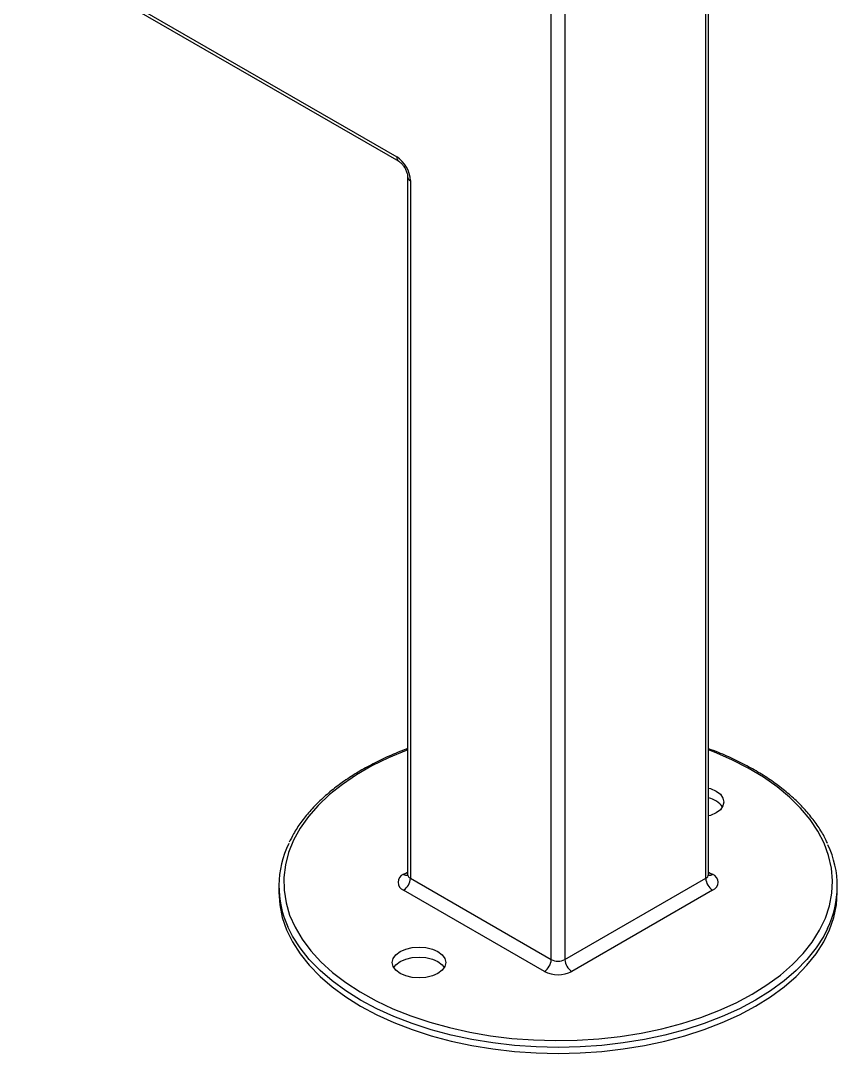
# Model space of a CAD drawing. Header units: millimetres. Extents: x -6549 to -609, y -17178 to -12978.
# Drawn here: x -1771.1 to -1602.9, y -15608.6 to -15395.9 of the extents above; entities that cross this region are included whole.
import ezdxf

# ---------------------------------------------------------------- set-up
doc = ezdxf.new("R2010")
doc.units = ezdxf.units.MM

# ---------------------------------------------------------------- blocks, each defined once
blk = doc.blocks.new('izometria')
for p, q in [((-8607.92, -13879.18), (-8607.92, -13184.3)), ((-8608.51, -13880), (-8608.51, -13185.12)), ((-8640.33, -13896.73), (-8640.33, -13201.86)), ((-8637.5, -13201.86), (-8637.5, -13896.73)), ((-8749.58, -13687.36), (-8671.74, -13732.3)), ((-8748.28, -13687.44), (-8672.15, -13731.39)), ((-8669.91, -13735.47), (-8669.91, -13879.18)), ((-8669.32, -13736.28), (-8669.32, -13880)), ((-8670.74, -13879.18), (-8669.91, -13878.7)), ((-8669.32, -13880), (-8640.33, -13896.73)), ((-8637.5, -13896.73), (-8608.51, -13880)), ((-8607.92, -13878.7), (-8607.1, -13879.18)), ((-8696.42, -13881.63), (-8696.42, -13882.85)), ((-8581.42, -13882.85), (-8581.42, -13881.63)), ((-8641.74, -13899.18), (-8670.74, -13882.45)), ((-8607.1, -13882.45), (-8636.09, -13899.18))]:
    blk.add_line(p, q)
at = {"flags": 128}
for points in [[(-8669.91, -13853.54), (-8670.19, -13853.65), (-8673.83, -13855.17), (-8677.25, -13856.85), (-8680.42, -13858.68), (-8683.34, -13860.66), (-8685.97, -13862.76), (-8688.31, -13864.97), (-8690.33, -13867.29), (-8692.03, -13869.69), (-8693.39, -13872.16), (-8694.41, -13874.69), (-8695.08, -13877.25), (-8695.39, -13879.84), (-8695.35, -13882.43), (-8694.94, -13885.02), (-8694.19, -13887.57), (-8693.08, -13890.09), (-8691.64, -13892.54), (-8689.86, -13894.92), (-8687.75, -13897.21), (-8685.34, -13899.4), (-8682.64, -13901.47), (-8679.65, -13903.41), (-8676.41, -13905.21), (-8672.94, -13906.85), (-8669.25, -13908.33), (-8665.36, -13909.64), (-8661.31, -13910.76), (-8657.12, -13911.69), (-8652.81, -13912.43), (-8648.42, -13912.96), (-8643.96, -13913.3), (-8639.48, -13913.43), (-8634.99, -13913.35), (-8630.52, -13913.07), (-8626.11, -13912.58), (-8621.78, -13911.89), (-8617.55, -13911.01), (-8613.47, -13909.93), (-8609.54, -13908.67), (-8605.8, -13907.24), (-8602.26, -13905.64), (-8598.96, -13903.88), (-8598.96, -13903.88)], [(-8598.96, -13903.88), (-8595.92, -13901.97), (-8593.14, -13899.93), (-8590.65, -13897.77), (-8588.47, -13895.5), (-8586.61, -13893.14), (-8585.08, -13890.71), (-8583.89, -13888.21), (-8583.04, -13885.66), (-8582.55, -13883.08), (-8582.42, -13880.49), (-8582.64, -13877.9), (-8583.22, -13875.33), (-8584.15, -13872.79), (-8585.43, -13870.3), (-8587.04, -13867.88), (-8588.99, -13865.54), (-8591.25, -13863.3), (-8593.81, -13861.17), (-8596.65, -13859.17), (-8599.77, -13857.3), (-8603.13, -13855.57), (-8606.71, -13854.01), (-8607.92, -13853.54)], [(-8607.92, -13861.41), (-8607.53, -13861.53), (-8606.39, -13862.04), (-8605.51, -13862.69), (-8604.97, -13863.46), (-8604.78, -13864.28), (-8604.97, -13865.1), (-8605.51, -13865.87), (-8606.39, -13866.53)], [(-8606.39, -13866.53), (-8607.53, -13867.03), (-8607.92, -13867.15)], [(-8696.42, -13882.85), (-8696.24, -13885.46), (-8695.71, -13888.05), (-8694.83, -13890.6), (-8693.6, -13893.11), (-8692.04, -13895.56), (-8690.15, -13897.92), (-8687.94, -13900.2), (-8685.43, -13902.37), (-8682.64, -13904.41), (-8679.57, -13906.33), (-8676.26, -13908.09), (-8672.71, -13909.71), (-8668.96, -13911.16), (-8665.02, -13912.43), (-8660.92, -13913.52), (-8656.68, -13914.42), (-8652.34, -13915.13), (-8647.91, -13915.64), (-8643.43, -13915.95), (-8638.92, -13916.05), (-8634.4, -13915.95), (-8629.92, -13915.64), (-8625.49, -13915.13), (-8621.15, -13914.42), (-8616.91, -13913.52), (-8612.81, -13912.43), (-8608.87, -13911.16), (-8605.12, -13909.71), (-8601.57, -13908.09), (-8598.26, -13906.33), (-8595.19, -13904.41), (-8592.4, -13902.37), (-8589.89, -13900.2), (-8587.68, -13897.92), (-8585.79, -13895.56), (-8584.23, -13893.11), (-8583, -13890.6), (-8582.12, -13888.05), (-8581.59, -13885.46), (-8581.42, -13882.85)], [(-8598.26, -13905.1), (-8601.57, -13906.87), (-8605.12, -13908.48), (-8608.87, -13909.93), (-8612.81, -13911.21), (-8616.91, -13912.3), (-8621.15, -13913.2), (-8625.49, -13913.91), (-8629.92, -13914.41), (-8634.4, -13914.72), (-8638.92, -13914.82), (-8643.43, -13914.72), (-8647.91, -13914.41), (-8652.34, -13913.91), (-8656.68, -13913.2), (-8660.92, -13912.3), (-8665.02, -13911.21), (-8668.96, -13909.93), (-8672.71, -13908.48), (-8676.26, -13906.87), (-8679.57, -13905.1), (-8682.64, -13903.19), (-8685.43, -13901.14), (-8687.94, -13898.97), (-8690.15, -13896.7), (-8692.04, -13894.33), (-8693.6, -13891.89), (-8694.55, -13890.02)], [(-8583.42, -13890.32), (-8584.23, -13891.89), (-8585.79, -13894.33), (-8587.68, -13896.7), (-8589.89, -13898.97), (-8592.4, -13901.14), (-8595.19, -13903.19), (-8598.26, -13905.1)], [(-8663.66, -13899.59), (-8664.8, -13900.09), (-8666.13, -13900.41), (-8667.55, -13900.52), (-8668.98, -13900.41), (-8670.3, -13900.09), (-8671.44, -13899.59), (-8672.32, -13898.93), (-8672.87, -13898.17), (-8673.05, -13897.34), (-8672.87, -13896.52), (-8672.32, -13895.76), (-8671.44, -13895.1), (-8670.3, -13894.6), (-8668.98, -13894.28), (-8667.55, -13894.17), (-8666.13, -13894.28), (-8664.8, -13894.6), (-8663.66, -13895.1), (-8662.79, -13895.76), (-8662.24, -13896.52), (-8662.05, -13897.34), (-8662.24, -13898.17), (-8662.79, -13898.93), (-8663.66, -13899.59)], [(-8672.76, -13898.37), (-8672.32, -13897.8), (-8671.44, -13897.14), (-8670.3, -13896.64), (-8668.98, -13896.32), (-8667.55, -13896.21), (-8666.13, -13896.32), (-8664.8, -13896.64), (-8663.66, -13897.14), (-8662.79, -13897.8), (-8662.35, -13898.37)]]:
    blk.add_lwpolyline(points, dxfattribs=at)
for centre, radius, start, end in [((-8675.46, -13736.56), 6.15, 2.6055, 57.3945), ((-8671.15, -13731.48), 1.01, 174.3804, 234.2923), ((-8668.91, -13735.37), 1.01, 185.7147, 245.6231), ((-8608.94, -13868.15), 4.81, 36.3432, 77.7904), ((-8676.44, -13881.62), 19.96, 153.8826, 204.8645), ((-8601.39, -13881.63), 19.96, 334.198, 25.3865), ((-8670.12, -13880.81), 1.75, 110.7831, 249.2168), ((-8670.12, -13878.28), 1.09, 235.5955, 281.3594), ((-8672.39, -13879.86), 3.07, 302.6051, 357.3948), ((-8668.91, -13879.08), 1.01, 185.6946, 245.6253), ((-8608.93, -13879.08), 1.01, 294.3768, 354.3038), ((-8605.44, -13879.86), 3.07, 182.6048, 237.395), ((-8607.71, -13878.28), 1.09, 259.0878, 304.3626), ((-8607.72, -13880.81), 1.75, 290.7826, 69.2168), ((-8643.4, -13896.59), 3.07, 302.6051, 357.3948), ((-8638.92, -13894), 3.07, 242.6102, 297.3897), ((-8634.43, -13896.59), 3.07, 182.6048, 237.395), ((-8638.92, -13893.72), 6.15, 242.6095, 297.3907)]:
    blk.add_arc(centre, radius, start, end)
for points, knots in [([(-8671.74, -13732.3), (-8671.67, -13732.35), (-8671.48, -13732.46), (-8671.09, -13732.81), (-8670.63, -13733.38), (-8670.23, -13734.1), (-8669.98, -13734.8), (-8669.91, -13735.25), (-8669.91, -13735.43), (-8669.91, -13735.47)], [0, 0, 0, 0, 0.092156, 0.248978, 0.421522, 0.606445, 0.794149, 0.951997, 1, 1, 1, 1]), ([(-8669.91, -13853.3), (-8670, -13853.33), (-8671.31, -13853.78), (-8673.69, -13854.8), (-8677.01, -13856.37), (-8680.11, -13858.09), (-8682.98, -13859.94), (-8685.62, -13861.92), (-8687.99, -13864), (-8690.1, -13866.19), (-8691.91, -13868.47), (-8693.32, -13870.6), (-8693.99, -13871.99), (-8694.27, -13872.57)], [0, 0, 0, 0, 0.007441, 0.109613, 0.211826, 0.314077, 0.416362, 0.518666, 0.620954, 0.723184, 0.825293, 0.927208, 1, 1, 1, 1]), ([(-8583.45, -13872.81), (-8583.57, -13872.53), (-8584.04, -13871.43), (-8585.16, -13869.59), (-8586.81, -13867.28), (-8588.78, -13865.06), (-8591.01, -13862.93), (-8593.51, -13860.9), (-8596.27, -13858.99), (-8599.25, -13857.21), (-8602.47, -13855.56), (-8605.36, -13854.26), (-8607.24, -13853.57), (-8607.92, -13853.32)], [0, 0, 0, 0, 0.034846, 0.134891, 0.235275, 0.335955, 0.436867, 0.537934, 0.639096, 0.740302, 0.841513, 0.94271, 1, 1, 1, 1]), ([(-8669.92, -13879.18), (-8669.92, -13879.22), (-8669.9, -13879.36), (-8670.01, -13879.49), (-8669.97, -13879.46), (-8669.97, -13879.45)], [0, 0, 0, 0, 0.313895, 0.943121, 1, 1, 1, 1]), ([(-8607.85, -13879.46), (-8607.85, -13879.46), (-8607.82, -13879.49), (-8607.92, -13879.38), (-8607.91, -13879.24), (-8607.91, -13879.18)], [0, 0, 0, 0, 0.004663, 0.585854, 1, 1, 1, 1])]:
    blk.add_open_spline(points, degree=3, knots=knots)

msp = doc.modelspace()

# ---------------------------------------------------------------- block references
msp.add_blockref('izometria', (6978.47, -1692.58))

doc.saveas('drawing.dxf')
